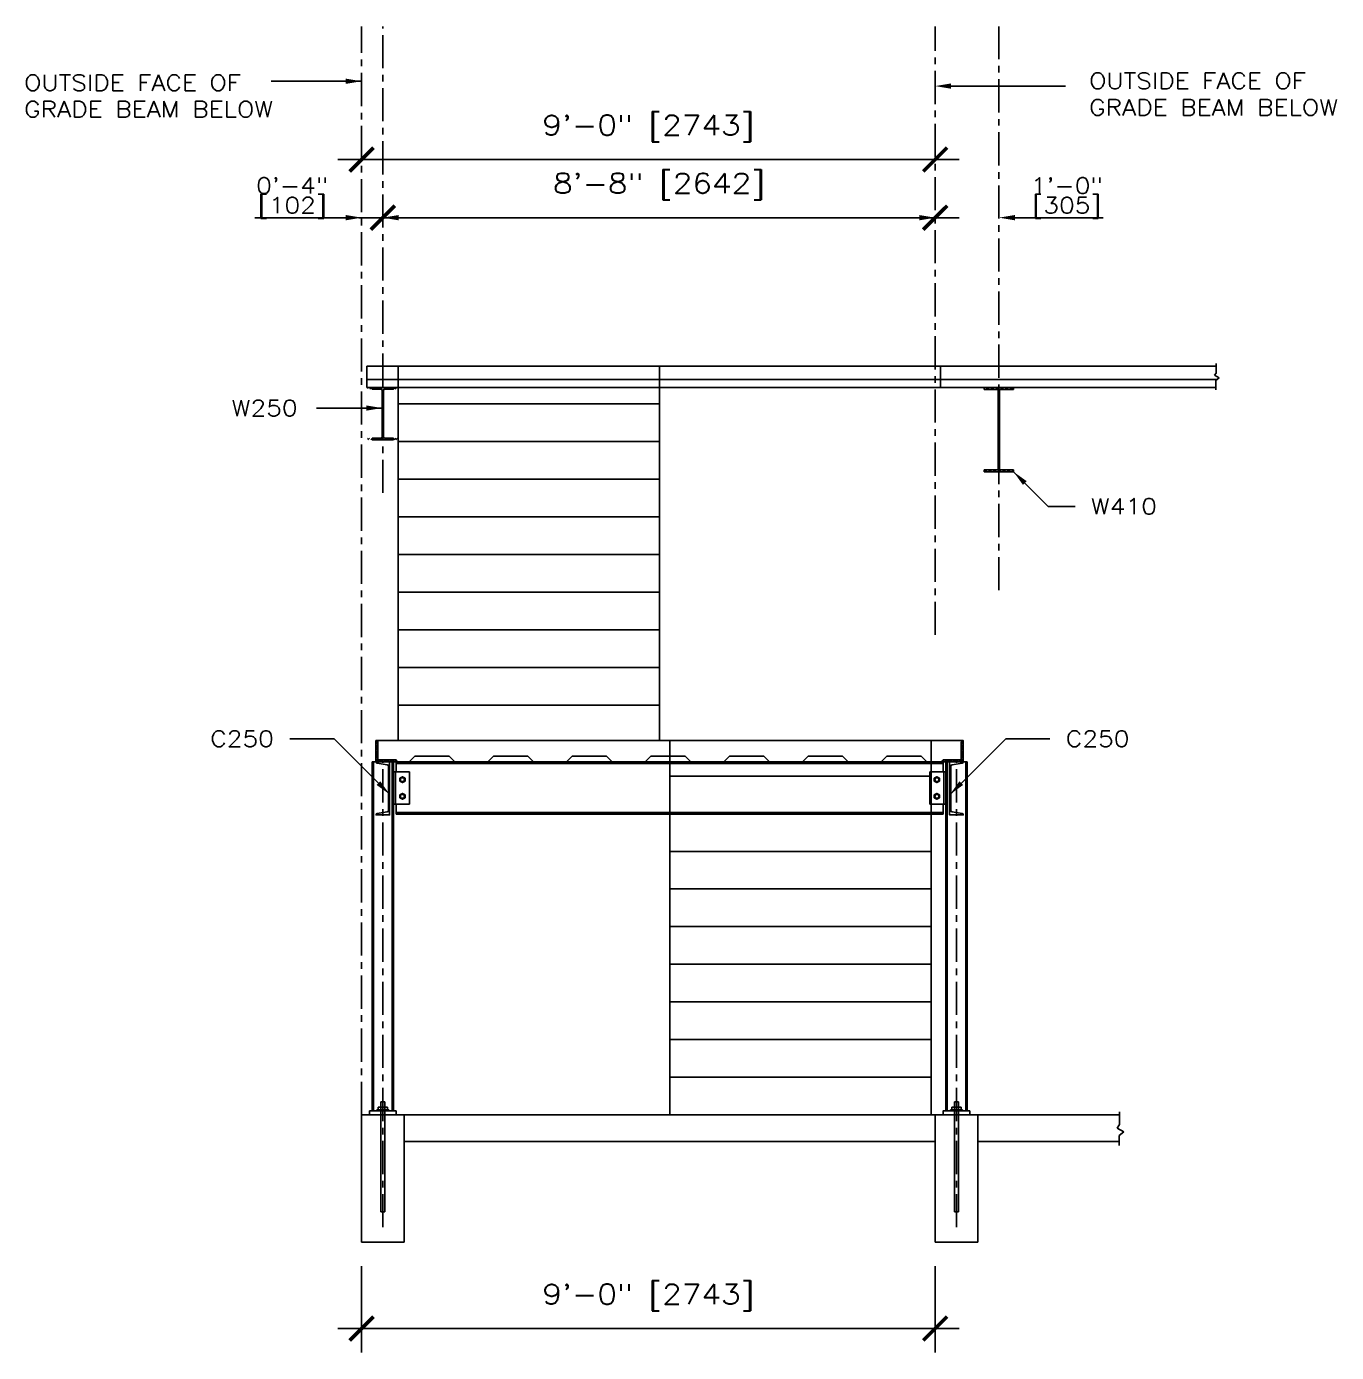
# Model space of a CAD drawing. Header units: inches. Extents: x -63 to 660, y -90 to 205.
# Drawn here: x -63.1 to 183.6, y -44.8 to 205 of the extents above; entities that cross this region are included whole.
import ezdxf

# ---------------------------------------------------------------- set-up
doc = ezdxf.new("R2010")
doc.units = ezdxf.units.IN
doc.header["$MEASUREMENT"] = 0
doc.linetypes.add('CENTER', pattern=[2, 1.25, -0.25, 0.25, -0.25])
doc.layers.get('0').update_dxf_attribs({"linetype": 'CONTINUOUS', "plot": 0})
doc.layers.get('DEFPOINTS').update_dxf_attribs({"linetype": 'CONTINUOUS'})
for name, color, linetype in [('C-241-1', 241, 'CONTINUOUS'), ('Center', 251, 'CENTER'), ('LAYER131A', 131, 'CONTINUOUS'), ('ST_ANNOT_48', 5, 'CONTINUOUS'), ('ST_DIM_48', 5, 'CONTINUOUS'), ('Struc_Section_BP', 135, 'CONTINUOUS'), ('Struc_Section_Conc', 71, 'CONTINUOUS'), ('Struc_Section_Dim', 5, 'CONTINUOUS'), ('Struc_Section_MachineBolt', 133, 'CONTINUOUS'), ('Struc_Section_Stair', 131, 'CONTINUOUS'), ('Struc_Section_Steel', 11, 'CONTINUOUS'), ('Structural_Section_StAngle', 2, 'CONTINUOUS'), ('Structural_Steel_Deck', 41, 'CONTINUOUS'), ('Structural_SteelBeam', 22, 'CONTINUOUS')]:
    doc.layers.add(name, color=color, linetype=linetype)
doc.styles.add('ROMANS-115', font='romans.shx', dxfattribs={"width": 1.15})
doc.dimstyles.new('12-ROMANS-115-PS-BPV', dxfattribs={"dimtxt": 0.0625, "dimasz": 0.0625, "dimexe": 0.0625, "dimexo": 0.0625, "dimgap": 0.0625, "dimtad": 1, "dimdec": 4, "dimlfac": 24, "dimzin": 1, "dimdsep": 46, "dimlunit": 4, "dimtxsty": 'ROMANS-115', "dimcen": 0.0625, "dimclrd": 256, "dimclre": 256, "dimclrt": 256, "dimadec": 0, "dimazin": 0, "dimtfac": 1, "dimtdec": 4, "dimtofl": 0, "dimtmove": 0, "dimatfit": 0, "dimfxl": 1, "dimfrac": 2, "dimtolj": 1, "dimtzin": 0, "dimarcsym": 0})
doc.dimstyles.new('48-ROMANS-115', dxfattribs={"dimscale": 48, "dimtxt": 0.078125, "dimasz": 0.09375, "dimexe": 0.09375, "dimexo": 0.09375, "dimgap": 0.0625, "dimtad": 1, "dimdec": 4, "dimzin": 1, "dimdsep": 46, "dimlunit": 4, "dimtxsty": 'ROMANS-115', "dimblk": 'ARCHTICK', "dimcen": 0.0625, "dimdle": 0.09375, "dimclrd": 256, "dimclre": 256, "dimclrt": 256, "dimadec": 0, "dimazin": 0, "dimtfac": 1, "dimtdec": 4, "dimtofl": 0, "dimtmove": 2, "dimatfit": 0, "dimfxl": 1, "dimtfillclr": 256, "dimfrac": 2, "dimtolj": 1, "dimtzin": 0, "dimarcsym": 0})
doc.dimstyles.new('48-ROMANS-115-BPV', dxfattribs={"dimtxt": 3, "dimasz": 3, "dimexe": 3, "dimexo": 3, "dimgap": 0.0625, "dimtad": 1, "dimdec": 4, "dimzin": 1, "dimdsep": 46, "dimlunit": 4, "dimtxsty": 'ROMANS-115', "dimcen": 0.0625, "dimclrd": 256, "dimclre": 256, "dimclrt": 256, "dimadec": 0, "dimazin": 0, "dimtfac": 1, "dimtdec": 4, "dimtofl": 0, "dimtmove": 0, "dimatfit": 0, "dimfxl": 1, "dimfrac": 2, "dimtolj": 1, "dimtzin": 0, "dimarcsym": 0})

# ---------------------------------------------------------------- blocks, each defined once
blk = doc.blocks.new('_ArchTick')
at = {"color": 0, "linetype": 'ByBlock', "const_width": 0.15}
blk.add_lwpolyline([(-0.5, -0.5), (0.5, 0.5)], dxfattribs=at)
blk = doc.blocks.new('*D9')
at = {"layer": 'DEFPOINTS', "color": 0}
for p in [(0, 179.92), (0, 178.52), (108, 178.52)]:
    blk.add_point(p, dxfattribs=at)
at = {"layer": 'ST_DIM_48', "lineweight": -2}
blk.add_line((112.5, 179.92), (-4.5, 179.92), dxfattribs=at)
at = {"layer": 'ST_DIM_48', "lineweight": -2, "xscale": 4.5, "yscale": 4.5, "zscale": 4.5, "rotation": 180}
blk.add_blockref('_ArchTick', (0, 179.92), dxfattribs=at)
at = {"layer": 'ST_DIM_48', "lineweight": -2, "xscale": 4.5, "yscale": 4.5, "zscale": 4.5}
blk.add_blockref('_ArchTick', (108, 179.92), dxfattribs=at)
at = {"layer": 'ST_DIM_48', "insert": (54, 185.78), "char_height": 3.75, "attachment_point": 5, "style": 'ROMANS-115'}
blk.add_mtext('\\A1;9\'-0" [2743]', dxfattribs=at)
blk = doc.blocks.new('*D10')
at = {"layer": 'DEFPOINTS', "color": 0}
for p in [(4, 169.28), (4, 168.98), (108, 169.28)]:
    blk.add_point(p, dxfattribs=at)
at = {"layer": 'ST_DIM_48', "lineweight": -2}
blk.add_line((112.5, 168.98), (-0.5, 168.98), dxfattribs=at)
at = {"layer": 'ST_DIM_48', "lineweight": -2, "xscale": 4.5, "yscale": 4.5, "zscale": 4.5, "rotation": 180}
blk.add_blockref('_ArchTick', (4, 168.98), dxfattribs=at)
at = {"layer": 'ST_DIM_48', "lineweight": -2, "xscale": 4.5, "yscale": 4.5, "zscale": 4.5}
blk.add_blockref('_ArchTick', (108, 168.98), dxfattribs=at)
at = {"layer": 'ST_DIM_48', "insert": (56, 174.83), "char_height": 3.75, "attachment_point": 5, "style": 'ROMANS-115'}
blk.add_mtext('\\A1;8\'-8" [2642]', dxfattribs=at)
blk = doc.blocks.new('*D11')
at = {"layer": 'DEFPOINTS', "color": 0}
for p in [(0, 168.98), (0, 168.98), (4, 168.98)]:
    blk.add_point(p, dxfattribs=at)
at = {"layer": 'ST_DIM_48', "lineweight": -2}
for p, q in [((-3, 168.98), (-20.09, 168.98)), ((7, 168.98), (10, 168.98))]:
    blk.add_line(p, q, dxfattribs=at)
at = {"layer": 'ST_DIM_48'}
for points in [[(-3, 169.48), (-3, 168.48), (0, 168.98)], [(7, 169.48), (7, 168.48), (4, 168.98)]]:
    blk.add_solid(points, dxfattribs=at)
at = {"layer": 'ST_DIM_48', "char_height": 3, "attachment_point": 5, "style": 'ROMANS-115'}
for s, insert in [('\\A1;0\'-4"', (-13.04, 175.02)), ('\\A1;[102]', (-13.04, 170.82))]:
    blk.add_mtext(s, dxfattribs=dict(at, insert=insert))
blk = doc.blocks.new('outstandingconn1')
at = {"layer": 'Struc_Section_MachineBolt', "ltscale": 2}
for points in [[(1.2, 4.36), (1.69, 4.08), (2.18, 4.36), (2.18, 4.92), (1.69, 5.2), (1.2, 4.92)], [(1.2, 1.22), (1.69, 0.94), (2.18, 1.22), (2.18, 1.78), (1.69, 2.06), (1.2, 1.78)]]:
    blk.add_lwpolyline(points, close=True, dxfattribs=at)
for centre in [(1.69, 4.64), (1.69, 1.5)]:
    blk.add_circle(centre, 0.375, dxfattribs=at)
at = {"layer": 'Struc_Section_Steel', "color": 131, "ltscale": 2}
for p, q in [((0, 6.14), (3, 6.14)), ((0, 6.14), (0, 0)), ((0.38, 6.14), (0.38, 0)), ((3, 6.14), (3, 0)), ((0, 0), (3, 0))]:
    blk.add_line(p, q, dxfattribs=at)
blk = doc.blocks.new('*D12')
at = {"layer": 'DEFPOINTS', "color": 0}
for p in [(108, 168.98), (120, 168.98), (120, 168.98)]:
    blk.add_point(p, dxfattribs=at)
at = {"layer": 'ST_DIM_48', "lineweight": -2}
for p, q in [((105, 168.98), (102, 168.98)), ((123, 168.98), (139.6, 168.98))]:
    blk.add_line(p, q, dxfattribs=at)
at = {"layer": 'ST_DIM_48'}
for points in [[(105, 169.48), (105, 168.48), (108, 168.98)], [(123, 169.48), (123, 168.48), (120, 168.98)]]:
    blk.add_solid(points, dxfattribs=at)
at = {"layer": 'ST_DIM_48', "char_height": 3, "attachment_point": 5, "style": 'ROMANS-115'}
for s, insert in [('\\A1;1\'-0"', (132.8, 175.02)), ('\\A1;[305]', (132.8, 170.82))]:
    blk.add_mtext(s, dxfattribs=dict(at, insert=insert))
blk = doc.blocks.new('*D13')
at = {"layer": 'DEFPOINTS', "color": 0}
for p in [(0, -24), (108, -24), (108, -40.25)]:
    blk.add_point(p, dxfattribs=at)
at = {"layer": 'ST_DIM_48', "lineweight": -2}
for p, q in [((0, -28.5), (0, -44.75)), ((108, -28.5), (108, -44.75)), ((-4.5, -40.25), (112.5, -40.25))]:
    blk.add_line(p, q, dxfattribs=at)
at = {"layer": 'ST_DIM_48', "lineweight": -2, "xscale": 4.5, "yscale": 4.5, "zscale": 4.5, "rotation": 180}
blk.add_blockref('_ArchTick', (0, -40.25), dxfattribs=at)
at = {"layer": 'ST_DIM_48', "lineweight": -2, "xscale": 4.5, "yscale": 4.5, "zscale": 4.5}
blk.add_blockref('_ArchTick', (108, -40.25), dxfattribs=at)
at = {"layer": 'ST_DIM_48', "insert": (54, -34.4), "char_height": 3.75, "attachment_point": 5, "style": 'ROMANS-115'}
blk.add_mtext('\\A1;9\'-0" [2743]', dxfattribs=at)
blk = doc.blocks.new('C250x23')
at = {"layer": 'Struc_Section_Steel'}
blk.add_lwpolyline([(2.34, 0.29, -0.361844), (2.56, 0.05), (2.56, 0), (0, 0), (0, 10), (2.56, 10), (2.56, 9.95, -0.361844), (2.34, 9.71), (0.46, 9.45, 0.374734), (0.24, 9.2), (0.24, 0.8, 0.374734), (0.46, 0.55)], format="xyb", close=True, dxfattribs=at)

msp = doc.modelspace()

# ---------------------------------------------------------------- hatches: boundary and pattern name
at = {"layer": 'Struc_Section_Steel', "ltscale": 2}
h = msp.add_hatch(dxfattribs=at)
h.set_pattern_fill('STEEL', color=256, scale=5, style=0)
h.set_pattern_definition([(45, (-100.8756, 153.2519), (-0.4419417, 0.4419417), []), (45, (-100.8756, 153.5644), (-0.4419417, 0.4419417), [])])
h.paths.add_polyline_path([(6.875, 136.6875), (6.875, 137), (1.125, 137), (1.125, 136.6875), (3.625, 136.6875, -0.414213562), (3.875, 136.4375), (3.875, 127.6875, -0.414213562), (3.625, 127.4375), (1.125, 127.4375), (1.125, 127.125), (6.875, 127.125), (6.875, 127.4375), (4.375, 127.4375, -0.414213562), (4.125, 127.6875), (4.125, 136.4375, -0.414213562), (4.375, 136.6875)])
at = {"layer": 'Structural_Section_StAngle'}
h = msp.add_hatch(dxfattribs=at)
h.set_pattern_fill('STEEL', color=256, scale=3, style=0)
h.set_pattern_definition([(45, (-8866.0056, -3377.47915), (-0.265165043, 0.265165043), []), (45, (-8866.0056, -3377.29165), (-0.265165043, 0.265165043), [])])
h.paths.add_polyline_path([(3.09172, 66.875), (3.09172, 70.125, 0.414213562), (2.71672, 70.5), (2.71672, 66.5), (6.71672, 66.5, 0.414213562), (6.34172, 66.875)])
h = msp.add_hatch(dxfattribs=at)
h.set_pattern_fill('STEEL', color=256, scale=3, style=0)
h.set_pattern_definition([(135, (8982.0056, -3377.47915), (0.265165043, 0.265165043), []), (135, (8982.0056, -3377.29165), (0.265165043, 0.265165043), [])])
h.paths.add_polyline_path([(109.65828, 66.875, 0.414213562), (109.28328, 66.5), (113.28328, 66.5), (113.28328, 70.5, 0.414213562), (112.90828, 70.125), (112.90828, 66.875)])
at = {"layer": 'Structural_SteelBeam'}
h = msp.add_hatch(dxfattribs=at)
h.set_pattern_fill('STEEL', color=256, scale=5, style=0)
h.set_pattern_definition([(45, (-39.92276, 152.9544), (-0.4419417, 0.4419417), []), (45, (-39.92276, 153.2669), (-0.4419417, 0.4419417), [])])
h.paths.add_polyline_path([(117.25, 137), (117.25, 136.625), (119.875, 136.625), (119.875, 121.5), (117.25, 121.5), (117.25, 121.125), (120, 121.125), (120, 137)])
h.paths.add_polyline_path([(122.75, 136.625), (122.75, 137), (120, 137), (120, 121.125), (122.75, 121.125), (122.75, 121.5), (120.125, 121.5), (120.125, 136.625)])

# ---------------------------------------------------------------- linework, layer by layer
at = {"layer": 'C-241-1'}
for p, q in [((5.12093, 0.93557), (2.87907, 0.93557)), ((2.87907, 0.93557), (2.87907, 0.75)), ((5.12093, 0.75), (2.87907, 0.75)), ((4.87093, 1.43041), (3.12907, 1.43041)), ((3.12907, 1.43041), (3.12907, 0.93557)), ((3.62392, 2.47165), (3.62392, 1.43041)), ((4.37608, 2.47165), (3.62392, 2.47165)), ((4.37608, 2.47165), (4.37608, 1.43041)), ((4.87093, 1.43041), (4.87093, 0.93557)), ((5.12093, 0.93557), (5.12093, 0.75)), ((110.87907, 0.93557), (113.12093, 0.93557)), ((110.87907, 0.93557), (110.87907, 0.75)), ((110.87907, 0.75), (113.12093, 0.75)), ((111.12907, 1.43041), (112.87093, 1.43041)), ((111.12907, 1.43041), (111.12907, 0.93557)), ((111.62392, 2.47165), (111.62392, 1.43041)), ((111.62392, 2.47165), (112.37608, 2.47165)), ((112.37608, 2.47165), (112.37608, 1.43041)), ((112.87093, 1.43041), (112.87093, 0.93557)), ((113.12093, 0.93557), (113.12093, 0.75))]:
    msp.add_line(p, q, dxfattribs=at)
at = {"layer": 'C-241-1', "ltscale": 10}
for p, q in [((3.62392, 1.43041), (3.62392, -18.25)), ((4.37608, 1.43041), (4.37608, -18.25)), ((111.62392, 1.43041), (111.62392, -18.25)), ((112.37608, 1.43041), (112.37608, -18.25))]:
    msp.add_line(p, q, dxfattribs=at)
at = {"layer": 'C-241-1', "ltscale": 2}
for p, q in [((4.37608, -18.25), (3.62392, -18.25)), ((111.62392, -18.25), (112.37608, -18.25))]:
    msp.add_line(p, q, dxfattribs=at)
at = {"layer": 'Center', "ltscale": 5}
for p, q in [((0, 0), (0, 204.98221)), ((4, 117.12529), (4, 204.98221)), ((108, 90.38364), (108, 204.98221)), ((120, 98.8134), (120, 204.98221)), ((4, -21.16926), (4, 66.5)), ((112, -21.16926), (112, 66.5))]:
    msp.add_line(p, q, dxfattribs=at)
at = {"layer": 'LAYER131A'}
for p, q in [((6, 66.5), (2, 66.5)), ((2, 66.5), (2, 0.75)), ((6, 66.5), (6, 0.75)), ((110, 66.5), (110, 0.75)), ((110, 66.5), (114, 66.5)), ((114, 66.5), (114, 0.75))]:
    msp.add_line(p, q, dxfattribs=at)
at = {"layer": 'ST_ANNOT_48'}
msp.add_line((111, 193.76213), (132.54811, 193.76213), dxfattribs=at)
msp.add_solid([(111, 193.26213), (111, 194.26213), (108, 193.76213)], dxfattribs=at)
at = {"layer": 'Struc_Section_BP', "ltscale": 2}
for points in [[(1.5, 0), (6.5, 0), (6.5, 0.75), (1.5, 0.75)], [(114.5, 0), (109.5, 0), (109.5, 0.75), (114.5, 0.75)]]:
    msp.add_lwpolyline(points, close=True, dxfattribs=at)
at = {"layer": 'Struc_Section_Conc', "ltscale": 2}
for p, q in [((1, 141), (109, 141)), ((1, 137), (1, 141)), ((109, 137), (109, 141)), ((109, 141), (160.915, 141)), ((57.725, 137), (1, 137)), ((57.725, 137), (109, 137)), ((109, 137), (160.85296, 137)), ((8.96739, 66.5), (10.01274, 67.54534)), ((10.01274, 67.54534), (16.48716, 67.54534)), ((17.5325, 66.5), (16.48716, 67.54534)), ((23.77989, 66.5), (24.82524, 67.54534)), ((24.82524, 67.54534), (31.29966, 67.54534)), ((32.345, 66.5), (31.29966, 67.54534)), ((38.59239, 66.5), (39.63774, 67.54534)), ((39.63774, 67.54534), (46.11216, 67.54534)), ((47.1575, 66.5), (46.11216, 67.54534)), ((53.40489, 66.5), (54.45024, 67.54534)), ((54.45024, 67.54534), (60.92466, 67.54534)), ((61.97, 66.5), (60.92466, 67.54534)), ((68.21739, 66.5), (69.26274, 67.54534)), ((75.73716, 67.54534), (69.26274, 67.54534)), ((76.7825, 66.5), (75.73716, 67.54534)), ((83.02989, 66.5), (84.07524, 67.54534)), ((90.54966, 67.54534), (84.07524, 67.54534)), ((91.595, 66.5), (90.54966, 67.54534)), ((97.84239, 66.5), (98.88774, 67.54534)), ((105.36216, 67.54534), (98.88774, 67.54534)), ((106.4075, 66.5), (105.36216, 67.54534)), ((6.71672, 66.5), (8.93745, 66.5)), ((8.96739, 66.5), (6.71672, 66.5)), ((17.5325, 66.5), (23.74995, 66.5)), ((23.77989, 66.5), (20.73279, 66.5)), ((32.345, 66.5), (38.56245, 66.5)), ((38.59239, 66.5), (35.54529, 66.5)), ((47.1575, 66.5), (53.37495, 66.5)), ((53.40489, 66.5), (50.35779, 66.5)), ((61.97, 66.5), (65.0171, 66.5)), ((68.21739, 66.5), (61.99995, 66.5)), ((76.7825, 66.5), (79.8296, 66.5)), ((83.02989, 66.5), (76.81245, 66.5)), ((91.595, 66.5), (94.6421, 66.5)), ((97.84239, 66.5), (91.62495, 66.5)), ((106.4075, 66.5), (109.28328, 66.5))]:
    msp.add_line(p, q, dxfattribs=at)
at = {"layer": 'Struc_Section_Conc', "ltscale": 20}
for p, q in [((109, 138.5), (1, 138.5)), ((109, 138.5), (161.08287, 138.5)), ((58.0625, 63.81), (107.25, 63.81))]:
    msp.add_line(p, q, dxfattribs=at)
at = {"layer": 'Struc_Section_Dim', "ltscale": 2}
for p, q in [((160.915, 141.49353), (160.915, 139.71182)), ((160.915, 139.71182), (160.60905, 139.29506)), ((160.60905, 139.29506), (161.44664, 138.79925)), ((161.44664, 138.79925), (160.85296, 138.31086)), ((160.85296, 138.31086), (160.85296, 136.55084)), ((0, 0), (142.7114, 0)), ((0, -24), (0, 0)), ((8, -24), (8, 0)), ((108, -24), (108, 0)), ((116, -24), (116, 0)), ((142.7114, 0.57531), (142.7114, -1.83406)), ((142.7114, -1.83406), (142.23832, -2.47848)), ((142.23832, -2.47848), (143.4947, -3.2222)), ((143.4947, -3.2222), (142.64936, -3.91762)), ((142.64936, -3.91762), (142.64936, -5.79239)), ((8, -5), (108, -5)), ((116, -5), (142.64936, -5)), ((0, -24), (8, -24)), ((108, -24), (116, -24))]:
    msp.add_line(p, q, dxfattribs=at)
at = {"layer": 'Struc_Section_Stair', "ltscale": 5}
for p, q in [((6.875, 70.5), (6.875, 141)), ((56.0625, 70.5), (56.0625, 141)), ((6.875, 133.91), (56.0625, 133.91)), ((6.875, 126.82), (56.0625, 126.82)), ((6.875, 119.73), (56.0625, 119.73)), ((6.875, 112.64), (56.0625, 112.64)), ((6.875, 105.55), (56.0625, 105.55)), ((6.875, 98.46), (56.0625, 98.46)), ((6.875, 91.37), (56.0625, 91.37)), ((6.875, 84.28), (56.0625, 84.28)), ((6.875, 77.19), (56.0625, 77.19)), ((2.71672, 70.5), (113.28328, 70.5)), ((107.25, 0), (107.25, 70.5)), ((58.0625, 0), (58.0625, 60.625)), ((58.0625, 56.72), (107.25, 56.72)), ((58.0625, 49.63), (107.25, 49.63)), ((58.0625, 42.54), (107.25, 42.54)), ((58.0625, 35.45), (107.25, 35.45)), ((58.0625, 28.36), (107.25, 28.36)), ((58.0625, 21.27), (107.25, 21.27)), ((58.0625, 14.18), (107.25, 14.18)), ((58.0625, 7.09), (107.25, 7.09))]:
    msp.add_line(p, q, dxfattribs=at)
at = {"layer": 'Struc_Section_Stair', "ltscale": 10}
msp.add_line((58.0625, 60.625), (58.0625, 70.5), dxfattribs=at)
at = {"layer": 'Struc_Section_Steel'}
for p, q in [((2, 137), (6, 137)), ((2, 136.6875), (2, 137)), ((2, 136.6875), (3.625, 136.6875)), ((3.875, 127.6875), (3.875, 136.4375)), ((4.125, 127.6875), (4.125, 136.4375)), ((4.375, 136.6875), (6, 136.6875)), ((6, 137), (6, 136.6875)), ((2, 127.125), (2, 127.4375)), ((3.625, 127.4375), (2, 127.4375)), ((6, 127.4375), (4.375, 127.4375)), ((6, 127.4375), (6, 127.125)), ((6, 127.125), (2, 127.125)), ((6, 66.5), (110, 66.5)), ((6.5, 64.6325), (6.5, 66.5)), ((6.5, 56.625), (6.5, 58.4925)), ((6.5, 56.625), (109.5, 56.625))]:
    msp.add_line(p, q, dxfattribs=at)
at = {"layer": 'Struc_Section_Steel', "ltscale": 4}
for p, q in [((2.25, 66.5), (2.25, 0.75)), ((5.75, 66.5), (5.75, 0.75)), ((110.25, 66.5), (110.25, 0.75)), ((113.75, 66.5), (113.75, 0.75))]:
    msp.add_line(p, q, dxfattribs=at)
at = {"layer": 'Struc_Section_Steel', "ltscale": 10}
for p, q in [((6.5, 66.1875), (109.5, 66.1875)), ((6.5, 56.9375), (109.5, 56.9375))]:
    msp.add_line(p, q, dxfattribs=at)
at = {"layer": 'Struc_Section_Steel', "ltscale": 2}
for p, q in [((109.5, 66.5), (109.5, 64.6325)), ((109.5, 58.4925), (109.5, 56.625))]:
    msp.add_line(p, q, dxfattribs=at)
at = {"layer": 'Struc_Section_Steel'}
for centre, start, end in [((3.625, 136.4375), 0, 90), ((4.375, 136.4375), 90, 180), ((3.625, 127.6875), 270, 0), ((4.375, 127.6875), 180, 270)]:
    msp.add_arc(centre, 0.25, start, end, dxfattribs=at)
at = {"layer": 'Structural_Section_StAngle', "ltscale": 5}
for p, q in [((2.71672, 66.5), (2.71672, 70.5)), ((3.09172, 66.875), (3.09172, 70.125)), ((112.90828, 66.875), (112.90828, 70.125)), ((113.28328, 66.5), (113.28328, 70.5)), ((2.71672, 66.5), (6.71672, 66.5)), ((3.09172, 66.875), (6.34172, 66.875)), ((113.28328, 66.5), (109.28328, 66.5)), ((112.90828, 66.875), (109.65828, 66.875))]:
    msp.add_line(p, q, dxfattribs=at)
at = {"layer": 'Structural_Section_StAngle'}
for p, q in [((2.71672, 70.5), (2.71672, 70.5)), ((113.28328, 70.5), (113.28328, 70.5))]:
    msp.add_line(p, q, dxfattribs=at)
at = {"layer": 'Structural_Section_StAngle', "ltscale": 5}
for centre, start, end in [((2.71672, 70.125), 360, 90), ((113.28328, 70.125), 90, 180), ((6.34172, 66.5), 0, 90), ((109.65828, 66.5), 90, 180)]:
    msp.add_arc(centre, 0.375, start, end, dxfattribs=at)
at = {"layer": 'Structural_Steel_Deck'}
msp.add_line((8.96739, 66.5), (6.71672, 66.5), dxfattribs=at)
at = {"layer": 'Structural_SteelBeam'}
for p, q in [((117.25, 137), (122.75, 137)), ((117.25, 137), (117.25, 136.625)), ((117.25, 136.625), (119.875, 136.625)), ((119.875, 136.625), (119.875, 121.5)), ((120.125, 136.625), (120.125, 121.5)), ((120.125, 136.625), (122.75, 136.625)), ((122.75, 137), (122.75, 136.625)), ((117.25, 121.5), (119.875, 121.5)), ((117.25, 121.5), (117.25, 121.125)), ((117.25, 121.125), (122.75, 121.125)), ((120.125, 121.5), (122.75, 121.5)), ((122.75, 121.5), (122.75, 121.125))]:
    msp.add_line(p, q, dxfattribs=at)

# ---------------------------------------------------------------- block references
at = {"layer": 'Struc_Section_Dim'}
msp.add_blockref('outstandingconn1', (6, 58.4925), dxfattribs=at)
at = {"layer": 'Struc_Section_Dim', "xscale": -1}
msp.add_blockref('outstandingconn1', (110, 58.4925), dxfattribs=at)
at = {"layer": 'Struc_Section_Steel', "xscale": -1}
msp.add_blockref('C250x23', (5.28, 56.5), dxfattribs=at)
at = {"layer": 'Struc_Section_Steel'}
msp.add_blockref('C250x23', (110.72, 56.5), dxfattribs=at)

# ---------------------------------------------------------------- texts
at = {"layer": 'ST_ANNOT_48', "style": 'ROMANS-115'}
for s, insert, char_height, attachment_point in [('\\A1;OUTSIDE FACE OF\\PGRADE BEAM BELOW', (-63.52365, 195.89677), 3.0000001, 1), ('\\A1;OUTSIDE FACE OF\\PGRADE BEAM BELOW', (136.97621, 196.2548), 3.0000001, 1), ('\\A1;W250', (-24.45674, 134.62382), 3, 1), ('\\A1;W410', (137.32557, 116.10977), 3, 1), ('C250', (-16.50874, 72.33796), 3, 3), ('C250', (132.60116, 72.33796), 3, 1)]:
    msp.add_mtext(s, dxfattribs=dict(at, insert=insert, char_height=char_height, attachment_point=attachment_point))

# ---------------------------------------------------------------- dimensions: what is measured, and where the dimension line sits
at = {"layer": 'ST_DIM_48', "ltscale": 2}
for base, p1, p2, dimstyle, override, picture, middle in [((0, 179.9179), (108, 178.51647), (0, 178.51647), '48-ROMANS-115', {"dimse1": 1, "dimse2": 1}, '*D9', (54, 185.77504)), ((4, 168.97636), (108, 169.28472), (4, 169.28472), '48-ROMANS-115', {"dimse1": 1, "dimse2": 1}, '*D10', (56, 174.8335)), ((0, 168.97636), (4, 168.97636), (0, 168.97636), '48-ROMANS-115-BPV', {"dimpost": '\\X', "dimse1": 1, "dimse2": 1}, '*D11', (-13.04464, 173.17279))]:
    dim = msp.add_linear_dim(base=base, p1=p1, p2=p2, angle=180, dimstyle=dimstyle, override=override, dxfattribs=at)
    dim.commit()
    dim.dimension.update_dxf_attribs({"geometry": picture, "text_midpoint": middle})
dim = msp.add_linear_dim(base=(120, 168.97636), p1=(108, 168.97636), p2=(120, 168.97636), dimstyle='48-ROMANS-115-BPV', override={"dimpost": '\\X', "dimse1": 1, "dimse2": 1}, dxfattribs=at)
dim.commit()
dim.dimension.update_dxf_attribs({"geometry": '*D12', "text_midpoint": (132.79821, 173.17279)})
dim = msp.add_linear_dim(base=(108, -40.25362), p1=(0, -24), p2=(108, -24), dimstyle='48-ROMANS-115', dxfattribs=at)
dim.commit()
dim.dimension.update_dxf_attribs({"geometry": '*D13', "text_midpoint": (54, -34.39648)})

# ---------------------------------------------------------------- leaders
at = {"layer": 'ST_ANNOT_48'}
msp.add_leader([(0, 194.67513), (-17.05173, 194.67513)], dimstyle='12-ROMANS-115-PS-BPV', override={"dimscale": 48.000002, "dimgap": 0.0625, "dimtad": 0, "dimlfac": 0.020833, "dimse1": 1, "dimse2": 1}, dxfattribs=at)
at = {"layer": 'ST_ANNOT_48', "annotation_type": 0, "has_hookline": 1}
for points, hookline_direction, text_width in [([(3.875, 133.12382), (-8.47817, 133.12382)], 1, 12.97857), ([(122.75, 121.125), (129.26523, 114.60977), (134.32557, 114.60977)], 0, 12.97857), ([(5.29663, 60.36197), (-5.17937, 70.83796), (-13.50874, 70.83796)], 1, 12.32143), ([(110.7958, 60.36197), (121.27179, 70.83796), (129.60116, 70.83796)], 0, 12.32143)]:
    msp.add_leader(points, dimstyle='12-ROMANS-115-PS-BPV', override={"dimscale": 48.000002, "dimgap": 0.0625, "dimtad": 0, "dimlfac": 0.020833, "dimse1": 1, "dimse2": 1}, dxfattribs=dict(at, hookline_direction=hookline_direction, text_width=text_width))

doc.saveas('drawing.dxf')
